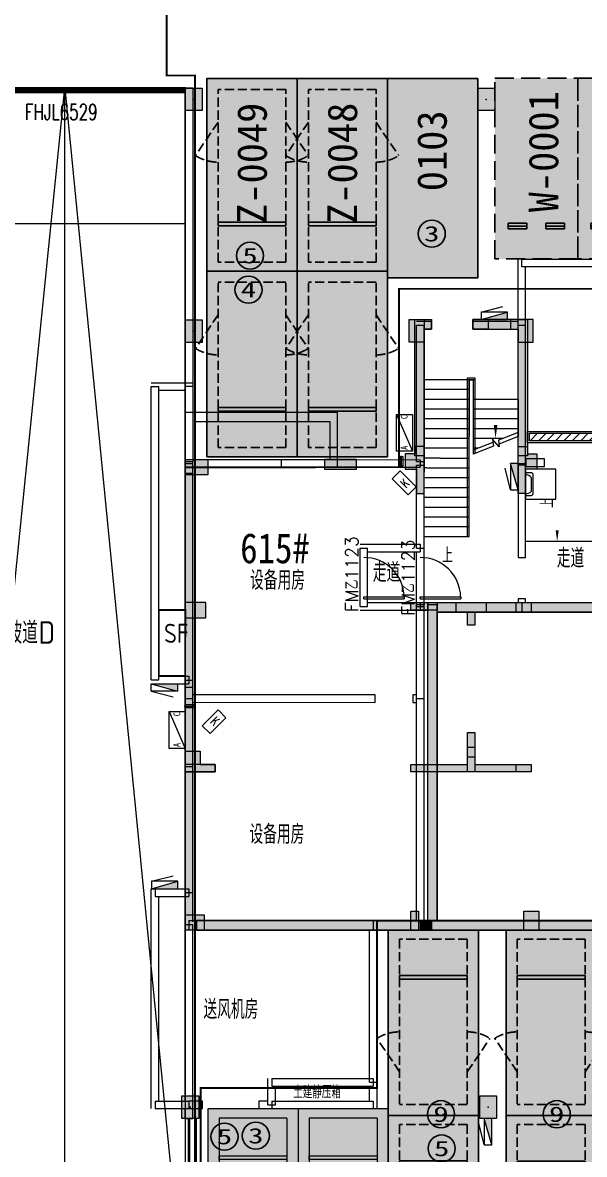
# Model space of a CAD drawing. Extents: x -264757 to 86229, y 4049843 to 4347093.
# Drawn here: x -22761 to -7828, y 4238703 to 4268776 of the extents above; entities that cross this region are included whole.
import ezdxf
from ezdxf.enums import TextEntityAlignment as Align

# ---------------------------------------------------------------- set-up
doc = ezdxf.new("R2010")
doc.units = 0
doc.header["$LTSCALE"] = 1000
doc.header["$MEASUREMENT"] = 0
for name, pattern in [('AX-01DK-PB01$0$AX-001DK-01-PB01-02$0$车位$0$DASH', [0.35, 0.25, -0.1]), ('AX-01DK-PB01$1$A-001-车位参照B1$0$A-001-车位参照B1$0$A-001-车位参照B1$0$A-H4-001-基本图形$0$A-001-车位B1$0$DASH', [0.35, 0.25, -0.1]), ('DASH', [0.35, 0.25, -0.1])]:
    doc.linetypes.add(name, pattern=pattern)
for name, color, linetype in [('不利因素1-紧邻消火栓', 7, 'Continuous'), ('不利因素3-紧邻房间出入口', 7, 'Continuous'), ('不利因素4-紧邻行车坡道', 7, 'Continuous'), ('不利因素5-单面靠墙', 7, 'Continuous'), ('不可售车位', 255, 'Continuous'), ('子母车位', 7, 'Continuous'), ('微型车位', 7, 'Continuous'), ('普通车位', 7, 'Continuous')]:
    doc.layers.add(name, color=color, linetype=linetype)
doc.layers.add('无关图层', color=8, linetype='Continuous', lineweight=0)
doc.layers.add('车位归属楼栋范围线', color=7, linetype='Continuous', true_color=0x19e6c7)
doc.styles.add('AX-01DK-PB01$0$_TCH_DIM', font='SIMPLEX', dxfattribs={"bigfont": 'GBCBIG'})
doc.styles.add('AX-01DK-PB01$0$_TCH_WINDOW', font='simplex_.ttf', dxfattribs={"width": 0.7, "height": 3.5})
doc.styles.add('AX-01DK-PB01$0$AX-001DK-01-PB01-02$0$_TCH_WINDOW', font='SIMPLEX', dxfattribs={"bigfont": 'GBCBIG'})
doc.styles.add('AX-01DK-PB01$0$AX-001DK-01-PP01$0$AX-001DK-01-PP01$0$_TCH_DIM', font='SIMPLEX', dxfattribs={"bigfont": 'GBCBIG'})
doc.styles.add('AX-01DK-PB01$0$AX-03-PP01-WALL$0$-黑体', font='simhei.ttf', dxfattribs={"width": 0.8})
doc.styles.add('AX-01DK-PB01$0$AX-03-PP01-WALL$0$DIM_FONT', font='simhei.ttf', dxfattribs={"width": 0.8})
doc.styles.add('AX-01DK-PB01$1$AX-001DK-01-PB01-02$0$Standard', font='gbenor.shx', dxfattribs={"bigfont": 'gbcbig.shx'})
doc.styles.add('AX-01DK-PB01$1$AX-001DK-01-PB01-02$0$黑体', font='simhei.ttf')
doc.styles.add('AX-01DK-PB01-FJ$0$AX-001DK-01-PB01-02$0$Standard', font='gbenor.shx', dxfattribs={"bigfont": 'gbcbig.shx'})
doc.styles.add('AX-ACK-BIANH1$0$黑体', font='simhei.ttf')
doc.styles.add('SX-ACK-PB01-WNC-ALL$0$黑体', font='simhei.ttf')
doc.styles.add('黑体', font='simhei.ttf')
pattern_1 = [(50, (0.18, -50), (358.630091, -31.376067), [37.5, -412.5]), (355, (0.18, -50), (-69.375667, 376.096067), [30, -330]), (100.4514, (30.07, -52.6), (289.25469, 344.71977), [31.870095, -350.571056]), (46.1842, (0.2, 50), (533.620524, -82.759507), [56.25, -618.75]), (96.6356, (44.65, 43.1), (467.33135, 487.058935), [47.805144, -525.8565]), (351.1842, (0.2, 50), (467.33097, 487.0593), [45, -495]), (21, (50.18, 25), (298.453526, -201.309445), [37.5, -412.5]), (326, (50.18, 25), (121.657666, 362.575023), [30, -330]), (71.4514, (75.05, 8.23), (420.111314, 161.265248), [31.870095, -350.571056]), (37.5, (0.18, -49.99), (6.0799277, 166.446927), [0, -326, 0, -335, 0, -331.25]), (7.5, (0.18, -50), (131.534769, 197.205856), [0, -191, 0, -318.5, 0, -126.25]), (327.5, (-111.32, -49.99), (266.911218, -11.277436), [0, -125, 0, -390, 0, -517.5]), (317.5, (-161.32, -50), (291.593085, 50.052491), [0, -162.5, 0, -259, 0, -367.5]), (45, (0.18, -50), (-176.776695, 176.776695), [])]

# ---------------------------------------------------------------- blocks, each defined once
blk = doc.blocks.new('A$C741380cb')
at = {"layer": '子母车位', "true_color": 0x0617f9}
h = blk.add_hatch(color=5, dxfattribs=at)
h.dxf.hatch_style = 1
h.paths.add_polyline_path([(2400, 0), (2400, -10400), (0, -10400), (0, 0)])
blk = doc.blocks.new('子母车位1')
at = {"layer": '子母车位', "color": 8, "linetype": 'AX-01DK-PB01$1$A-001-车位参照B1$0$A-001-车位参照B1$0$A-001-车位参照B1$0$A-H4-001-基本图形$0$A-001-车位B1$0$DASH'}
for p, q in [((330318, -478521), (332118, -478521)), ((330318, -478521), (330318, -483071, 0)), ((332118, -478521), (332118, -483071, 0)), ((330318, -483071, 0), (332118, -483071, 0)), ((330318, -483621, 0), (332118, -483621, 0)), ((330318, -483621, 0), (330318, -488371)), ((332118, -483621, 0), (332118, -488371)), ((330318, -488371), (332118, -488371))]:
    blk.add_line(p, q, dxfattribs=at)
at = {"layer": '子母车位', "color": 83}
for p, q in [((330018, -483371, 0), (330018, -488671)), ((330018, -483371, 0), (332418, -483371, 0)), ((332418, -483371, 0), (332418, -488671)), ((330018, -488671), (332418, -488671))]:
    blk.add_line(p, q, dxfattribs=at)
blk.add_lwpolyline([(332418, -478271), (330018, -478271), (330018, -483371), (332418, -483371)], close=True, dxfattribs=at)
at = {"layer": '子母车位'}
blk.add_lwpolyline([(332118, -479521), (330318, -479521), (330318, -479621), (332118, -479621)], close=True, dxfattribs=at)
at = {"layer": '子母车位', "linetype": 'AX-01DK-PB01$1$A-001-车位参照B1$0$A-001-车位参照B1$0$A-001-车位参照B1$0$A-H4-001-基本图形$0$A-001-车位B1$0$DASH'}
for points in [[(330318, -482171), (329718, -481249)], [(332118, -482171), (332718, -481249)]]:
    blk.add_lwpolyline(points, dxfattribs=at)
at = {"layer": '子母车位', "elevation": 0}
blk.add_lwpolyline([(332118, -484621), (330318, -484621), (330318, -484721), (332118, -484721)], close=True, dxfattribs=at)
at = {"layer": '子母车位', "linetype": 'AX-01DK-PB01$1$A-001-车位参照B1$0$A-001-车位参照B1$0$A-001-车位参照B1$0$A-H4-001-基本图形$0$A-001-车位B1$0$DASH', "elevation": 0}
for points in [[(330318, -487471), (329718, -486549)], [(332118, -487471), (332718, -486549)]]:
    blk.add_lwpolyline(points, dxfattribs=at)
at = {"layer": '子母车位', "linetype": 'AX-01DK-PB01$1$A-001-车位参照B1$0$A-001-车位参照B1$0$A-001-车位参照B1$0$A-H4-001-基本图形$0$A-001-车位B1$0$DASH'}
for centre, start, end in [((330318, -482171, 0), 89.9997, 123.0554), ((332118, -482171, 0), 56.9439, 89.9997), ((330318, -487471), 89.9997, 123.0554), ((332118, -487471), 56.9439, 89.9997)]:
    blk.add_arc(centre, 1100, start, end, dxfattribs=at)
at = {"layer": '子母车位', "rotation": 179.9996583709065}
blk.add_blockref('A$C741380cb', (332418, -488671), dxfattribs=at)
blk = doc.blocks.new('子母车位2')
at = {"layer": '子母车位', "xscale": 1.000000693082614, "yscale": 0.9664691433954647, "rotation": 180.0003416290934}
blk.add_blockref('子母车位1', (332421, -475033, 0), dxfattribs=at)
blk = doc.blocks.new('A$C95fe41d2')
at = {"layer": '微型车位', "true_color": 0xffdf7f}
h = blk.add_hatch(color=41, dxfattribs=at)
h.dxf.hatch_style = 1
h.paths.add_polyline_path([(0, 0), (0, -4800), (-2200, -4800), (-2200, 0)])
blk = doc.blocks.new('微型车位')
at = {"layer": '微型车位', "color": 4, "linetype": 'AX-01DK-PB01$0$AX-001DK-01-PB01-02$0$车位$0$DASH', "ltscale": 2000}
for p, q in [((1699463, 176182), (1699463, 176682)), ((1699463, 175682), (1699463, 175182))]:
    blk.add_line(p, q, dxfattribs=at)
at = {"layer": '微型车位', "color": 4, "linetype": 'AX-01DK-PB01$0$AX-001DK-01-PB01-02$0$车位$0$DASH', "ltscale": 2}
blk.add_lwpolyline([(1703388, 174832), (1703388, 177032), (1698588, 177032), (1698588, 174832)], close=True, dxfattribs=at)
at = {"layer": '微型车位', "color": 4, "linetype": 'AX-01DK-PB01$0$AX-001DK-01-PB01-02$0$车位$0$DASH', "ltscale": 2000}
for points in [[(1699538, 176682), (1699538, 176182), (1699388, 176182), (1699388, 176682)], [(1699538, 175182), (1699538, 175682), (1699388, 175682), (1699388, 175182)]]:
    blk.add_lwpolyline(points, close=True, dxfattribs=at)
at = {"layer": '微型车位', "xscale": -1, "rotation": 269.9998841340259}
blk.add_blockref('A$C95fe41d2', (1703388, 177032), dxfattribs=at)
blk = doc.blocks.new('A$C7e5eb487')
at = {"layer": '普通车位', "true_color": 0xf18f8e}
h = blk.add_hatch(color=11, dxfattribs=at)
h.dxf.hatch_style = 1
h.paths.add_polyline_path([(2400, 0), (2400, -5300), (0, -5300), (0, 0)])
blk = doc.blocks.new('普通车位')
at = {"layer": '无关图层'}
for p, q in [((-2.253, 3.186), (0.077, 3.764)), ((1.352, -1.38), (0.077, 3.764)), ((-1.889, 2.967), (-0.142, 3.4)), ((1.001, -1.21), (-0.142, 3.4)), ((-0.977, -1.958), (-2.253, 3.186)), ((-0.746, -1.643), (-1.889, 2.967)), ((-0.977, -1.958), (1.352, -1.38)), ((-0.746, -1.643), (1.001, -1.21))]:
    blk.add_line(p, q, dxfattribs=at)
for points in [[(0.074, 2.527), (0.879, 1.777)], [(-1.673, 2.094), (-2.033, 1.054)]]:
    blk.add_lwpolyline(points, dxfattribs=at)
blk.add_lwpolyline([(0.76, -0.239), (-0.987, -0.673), (-1.011, -0.575), (0.736, -0.142)], close=True, dxfattribs=at)
for centre, start, end in [((0.074, 2.527), 283.9287, 316.9845), ((-1.673, 2.094), 250.873, 283.9287)]:
    blk.add_arc(centre, 1.1, start, end, dxfattribs=at)
at = {"layer": '普通车位', "xscale": -0.0009999999999999812, "yscale": 0.0009999999999999812, "zscale": 0.0009999999999999812, "rotation": 13.92873520577783}
blk.add_blockref('A$C7e5eb487', (0.077, 3.764), dxfattribs=at)
blk = doc.blocks.new('SX-ACK-PB01-WNC-ALL$0$20200722.21182536')
at = {"layer": '不利因素3-紧邻房间出入口', "true_color": 0xe4d218}
h = blk.add_hatch(color=52, dxfattribs=at)
h.dxf.hatch_style = 1
edge = h.paths.add_edge_path()
edge.add_arc((360, 360), 360, 0, 360)
at = {"layer": '不利因素3-紧邻房间出入口'}
blk.add_circle((360, 360), 360, dxfattribs=at)
at = {"layer": '不利因素3-紧邻房间出入口', "style": 'SX-ACK-PB01-WNC-ALL$0$黑体', "width": 1.390625}
blk.add_text('3', height=407, dxfattribs=at).set_placement((156, 156), (564, 156), align=Align.FIT)
blk = doc.blocks.new('20200722.21182971')
at = {"layer": '不利因素4-紧邻行车坡道', "true_color": 0x9591ce}
h = blk.add_hatch(color=193, dxfattribs=at)
h.dxf.hatch_style = 1
edge = h.paths.add_edge_path()
edge.add_arc((360, 360), 360, 0, 360)
at = {"layer": '不利因素4-紧邻行车坡道'}
blk.add_circle((360, 360), 360, dxfattribs=at)
at = {"layer": '不利因素4-紧邻行车坡道', "style": '黑体', "width": 1.390625}
blk.add_text('4', height=407, dxfattribs=at).set_placement((156, 156), (564, 156), align=Align.FIT)
blk = doc.blocks.new('SX-ACK-PB01-WNC-ALL$0$20200722.21183209')
at = {"layer": '不利因素5-单面靠墙', "true_color": 0x6d711d}
h = blk.add_hatch(color=66, dxfattribs=at)
h.dxf.hatch_style = 1
edge = h.paths.add_edge_path()
edge.add_arc((360, 360), 360, 0, 360)
at = {"layer": '不利因素5-单面靠墙'}
blk.add_circle((360, 360), 360, dxfattribs=at)
at = {"layer": '不利因素5-单面靠墙', "style": 'SX-ACK-PB01-WNC-ALL$0$黑体', "width": 1.390625}
blk.add_text('5', height=407, dxfattribs=at).set_placement((156, 156), (564, 156), align=Align.FIT)
blk = doc.blocks.new('销控车位')
at = {"layer": '不可售车位', "true_color": 0x757b8a}
h = blk.add_hatch(color=8, dxfattribs=at)
h.dxf.hatch_style = 1
h.paths.add_polyline_path([(2400, 0), (2400, -5300), (0, -5300), (0, 0)])
at = {"layer": '不可售车位', "color": 8, "true_color": 0x757b8a}
blk.add_lwpolyline([(2400, 0), (2400, -5300), (0, -5300), (0, 0)], close=True, dxfattribs=at)
blk = doc.blocks.new('20200722.21175556')
at = {"layer": '不利因素1-紧邻消火栓', "true_color": 0x3c6a45}
h = blk.add_hatch(color=97, dxfattribs=at)
h.dxf.hatch_style = 1
edge = h.paths.add_edge_path()
edge.add_arc((360, 360), 360, 0, 360)
at = {"layer": '不利因素1-紧邻消火栓'}
blk.add_circle((360, 360), 360, dxfattribs=at)
at = {"layer": '不利因素1-紧邻消火栓', "style": '黑体', "width": 1.390625}
blk.add_text('9', height=407, dxfattribs=at).set_placement((156, 156), (564, 156), align=Align.FIT)
blk = doc.blocks.new('AX-01DK-PB01$0$$DorLib2D$00000001')
at = {"layer": '无关图层'}
for p, q in [((0.45, 0.975), (0.5, 0.975)), ((0.45, 0), (0.45, 0.975)), ((0.5, 0), (0.5, 0.975)), ((0.5, 0), (0.45, 0))]:
    blk.add_line(p, q, dxfattribs=at)
at = {"layer": '无关图层', "lineweight": 13}
blk.add_arc((0.475, 0), 0.975, 91.4693, 180, dxfattribs=at)
blk = doc.blocks.new('AX-01DK-PB01$0$$DorLib2D$00000213')
at = {"layer": '无关图层', "const_width": 0.02}
blk.add_lwpolyline([(0.5, 0), (-0.5, 0)], dxfattribs=at)
blk = doc.blocks.new('SX-CK-PB001-WNC$1$20211103.13313578')
at = {"layer": '无关图层'}
h = blk.add_hatch(color=256, dxfattribs=at)
h.dxf.hatch_style = 1
h.paths.add_polyline_path([(0, 600), (450, 600), (450, 0), (0, 0)])
blk.add_lwpolyline([(0, 600), (450, 600), (450, 0), (0, 0)], close=True, dxfattribs=at)
blk.add_point((225, 300), dxfattribs=at)
blk = doc.blocks.new('PX-03CK-XHS$1$$TWTSYS$00000508')
at = {"layer": '无关图层'}
for p, q in [((-0.5, 0.5), (0.324, 1.224)), ((-0.5, 0.5), (-0.5, -0.5)), ((-0.5, -0.5), (0.5, 0.5)), ((0.5, 0.5), (-0.5, 0.5)), ((0.5, -0.5), (0.5, 0.5)), ((-0.5, -0.5), (0.5, -0.5))]:
    blk.add_line(p, q, dxfattribs=at)
blk.add_solid([(0.5, -0.5), (0.5, 0.5), (-0.5, -0.5)], dxfattribs=at)

msp = doc.modelspace()

# ---------------------------------------------------------------- hatches: boundary and pattern name
at = {"layer": '无关图层'}
for points in [[(-11889.1, 4260883.2), (-11889.1, 4260634.1), (-12089.1, 4260634.1), (-12089.3, 4260284.1), (-12489.3, 4260284.1), (-12489.3, 4260884.1)], [(-10789.1, 4260634.1), (-10789.1, 4260884.1), (-10389.1, 4260884.1), (-10389.1, 4260634.1)], [(-9789.8, 4260883.2), (-9789.8, 4260634.1), (-9589.8, 4260634.1), (-9589.6, 4260284.1), (-9189.6, 4260284.1), (-9189.6, 4260884.1)], [(-12289.3, 4256914.1), (-12289.3, 4256264.1), (-12089.3, 4256264.1), (-12089.3, 4257514.1), (-12339.3, 4257514.1), (-12339.3, 4257314.1), (-12589.3, 4257314.1), (-12589.3, 4256914.1)], [(-9389.3, 4256914.1), (-9389.3, 4256264.1), (-9589.3, 4256264.1), (-9589.3, 4257514.1), (-9339.3, 4257514.1), (-9339.3, 4257314.1), (-9089.3, 4257314.1), (-9089.3, 4256914.1)], [(-17838.9, 4256764.1), (-18438.9, 4256764.1), (-18438.9, 4257164.1), (-17838.9, 4257164.1)], [(-14739.3, 4257164.1), (-14739.3, 4256914.1), (-13889.3, 4256914.1), (-13889.3, 4257164.1)], [(-18438.9, 4252964.1), (-17888.9, 4252964.1), (-17888.9, 4253364.1), (-18438.9, 4253364.1)], [(-12438.9, 4253364.1), (-11738.9, 4253364.1), (-11738.9, 4253164.1), (-12438.9, 4253164.1)], [(-11989.1, 4253364.1), (-11739.1, 4253114.1), (-9488.9, 4253114.1), (-9488.9, 4253364.1)], [(-11872.5, 4244832.6), (-11739.1, 4244915.9), (-11739.1, 4253314.1), (-11989.1, 4253314.1), (-11989.1, 4244915.9)], [(-10938.9, 4252764.1), (-10938.9, 4253114.1), (-11238.9, 4253114.1), (-11238.9, 4253364.1), (-10438.9, 4253364.1), (-10438.9, 4253114.1), (-10738.9, 4253114.1), (-10738.9, 4252764.1)], [(-9638.7, 4253364.1), (-9238.7, 4253364.1), (-9238.7, 4253114.1), (-9638.7, 4253114.1)], [(-9488.9, 4253114.1), (-7188.7, 4253114.1), (-7188.7, 4253364.1), (-9488.9, 4253364.1)], [(-10938.9, 4249514.1), (-10938.9, 4249914.1), (-10738.9, 4249914.1), (-10738.9, 4249514.1)], [(-17638.9, 4248864.1), (-18438.9, 4248864.1), (-18438.9, 4249414.1), (-18038.9, 4249414.1), (-18038.9, 4249064.1), (-17638.9, 4249064.1)], [(-11738.9, 4248864.1), (-12438.9, 4248864.1), (-12438.9, 4249064.1), (-11738.9, 4249064.1)], [(-10938.9, 4249264.1), (-10738.9, 4249264.1), (-10738.9, 4248864.1), (-10938.9, 4248864.1)], [(-9638.9, 4249064.1), (-9238.9, 4249064.1), (-9238.9, 4248864.1), (-9638.9, 4248864.1)], [(-12438.6, 4245164.1), (-12238.6, 4245164.1), (-12238.6, 4244664.1), (-12438.6, 4244664.1)], [(-9438.9, 4245164.1), (-9038.9, 4245164.1), (-9038.9, 4244664.1), (-9438.9, 4244664.1)], [(-17938.9, 4244664.1), (-18438.9, 4244664.1), (-18438.9, 4245064.1), (-17938.9, 4245064.1)], [(-18339.5, 4244666.6), (-13439.7, 4244666.1), (-13439.7, 4244916.1), (-18339.5, 4244916.6)], [(-13439.7, 4244666.1), (-12189.1, 4244665.9), (-12189.1, 4244915.9), (-13439.7, 4244916.1)], [(-12189.1, 4244665.9), (-11889.1, 4244665.9), (-11889.1, 4244915.9), (-12189.1, 4244915.9)], [(-11889.1, 4244665.9), (7360.9, 4244663.8), (7360.9, 4244913.8), (-11889.1, 4244915.9)]]:
    msp.add_hatch(color=256, dxfattribs=at).paths.add_polyline_path(points)
h = msp.add_hatch(color=256, dxfattribs=at)
h.dxf.hatch_style = 1
h.paths.add_polyline_path([(-12339.3, 4260884.1), (-12089.3, 4260884.1), (-12089.3, 4257264.1), (-12339.3, 4257264.1)])
h = msp.add_hatch(color=256, dxfattribs=at)
h.dxf.hatch_style = 1
h.paths.add_polyline_path([(-9589.1, 4260884.1), (-10789.1, 4260884.1), (-10789.1, 4260634.1), (-9589.1, 4260634.1)])
h = msp.add_hatch(color=256, dxfattribs=at)
h.dxf.hatch_style = 1
h.paths.add_polyline_path([(-9589.3, 4260884.1), (-9339.3, 4260884.1), (-9339.3, 4257264.1), (-9589.3, 4257264.1)])
h = msp.add_hatch(dxfattribs=at)
h.set_pattern_fill('ANSI31', color=256, scale=100, angle=180)
h.set_pattern_definition([(225, (-53862.2, 8329621.99), (112.2532015, -112.2532015), [])])
h.paths.add_polyline_path([(1110.9, 4257664.1), (-9289.1, 4257664.1), (-9289.1, 4257864), (1110.9, 4257864)])
h = msp.add_hatch(color=256, dxfattribs=at)
h.dxf.hatch_style = 1
h.paths.add_polyline_path([(-17839.1, 4257164.1), (-17839.1, 4256764.1), (-18189.1, 4256764.1), (-18188.9, 4256764.1), (-18438.9, 4256764.1), (-18438.9, 4257164.1)])
h = msp.add_hatch(dxfattribs=at)
h.set_pattern_fill('ARMORED', color=256, scale=100)
h.set_pattern_definition(pattern_1)
h.paths.add_polyline_path([(-18188.9, 4244664.1), (-18438.9, 4244664.1), (-18438.9, 4257164.1), (-18188.9, 4257164.1)])
h = msp.add_hatch(dxfattribs=at)
h.set_pattern_fill('ARMORED', color=256, scale=50)
h.set_pattern_definition([(50, (-1117697.94, 4112857.15), (358.63009, -31.37607), [37.5, -412.5]), (355, (-1117697.94, 4112857.15), (-69.37567, 376.09607), [30, -330]), (100.4514, (-1117668.05, 4112854.53), (289.25469, 344.71977), [31.8701, -350.57106]), (46.1842, (-1117697.94, 4112957.15), (533.62052, -82.7595), [56.25, -618.75]), (96.6356, (-1117653.47, 4112950.25), (467.33135, 487.05894), [47.80514, -525.8565]), (351.1842, (-1117697.94, 4112957.15), (467.33097, 487.0593), [45, -495]), (21, (-1117647.94, 4112932.15), (298.453526, -201.309445), [37.5, -412.5]), (326, (-1117647.94, 4112932.15), (121.65767, 362.57502), [30, -330]), (71.4514, (-1117623.06, 4112915.37), (420.11131, 161.26525), [31.8701, -350.57106]), (37.5, (-1117697.94, 4112857.15), (6.079928, 166.446927), [0, -326, 0, -335, 0, -331.25]), (7.5, (-1117697.94, 4112857.15), (131.53477, 197.205856), [0, -191, 0, -318.5, 0, -126.25]), (327.5, (-1117809.44, 4112857.15), (266.911218, -11.277436), [0, -125, 0, -390, 0, -517.5]), (317.5, (-1117859.44, 4112857.15), (291.593085, 50.05249), [0, -162.5, 0, -259, 0, -367.5]), (45, (-1117697.94, 4112857.15), (-176.776695, 176.776695), [])])
h.paths.add_polyline_path([(-18136.6, 4244664.1), (7461.1, 4244664.1), (7461.1, 4253114.1), (7461.1, 4256914.1), (17911.6, 4256914.1), (17911.6, 4257164.1), (7211.1, 4257164.1), (7211.1, 4253364.1), (7211.1, 4253374.8), (7211.1, 4244914.1), (-18136.6, 4244914.1)])
h = msp.add_hatch(color=256, dxfattribs=at)
h.dxf.hatch_style = 1
h.paths.add_polyline_path([(-14739.3, 4257164.1), (-14739.3, 4256914.1), (-13889.3, 4256914.1), (-13889.3, 4257164.1)])
h = msp.add_hatch(dxfattribs=at)
h.set_pattern_fill('ARMORED', color=256, scale=100)
h.set_pattern_definition(pattern_1)
h.paths.add_polyline_path([(-4739.1, 4256914.1), (-4739.1, 4257164.1), (-7288.9, 4257164.1), (-7288.9, 4253364.1), (-11988.9, 4253364.1), (-11988.9, 4244914.1), (-11738.9, 4244914.1), (-11738.9, 4253114.1), (-7038.9, 4253114.1), (-7038.9, 4256914.1)])
h.paths.add_polyline_path([(-1639.5, 4257164.1), (-1639.5, 4256914.1), (7211.1, 4256914.1), (7211.1, 4257164.1)])
h.paths.add_polyline_path([(-2439.3, 4256914.1), (-2439.3, 4257164.1), (-4739.1, 4257164.1), (-4739.1, 4256914.1)])
h = msp.add_hatch(color=256, dxfattribs=at)
h.dxf.hatch_style = 1
h.paths.add_polyline_path([(-12438.9, 4249064.1), (-10938.9, 4249064.1), (-10938.9, 4249914.1), (-10738.9, 4249914.1), (-10738.9, 4249064.1), (-9238.9, 4249064.1), (-9238.9, 4248864.1), (-12438.9, 4248864.1)])
h = msp.add_hatch(color=256, dxfattribs=at)
h.dxf.hatch_style = 1
h.paths.add_polyline_path([(-17638.9, 4249064.1), (-18438.9, 4249064.1), (-18438.9, 4248864.1), (-17638.9, 4248864.1)])

# ---------------------------------------------------------------- linework, layer by layer
for p, q in [((-24939.2, 4234431.7), (-21643.1, 4267038)), ((-24939.2, 4267037.2), (-18439.1, 4267037.2)), ((-21643.1, 4234431.7), (-21643.1, 4267038, 0)), ((-21643.1, 4267038), (-18439.2, 4234431.7)), ((-18439.1, 4267037.2), (-18440.1, 4234430.8)), ((-18439.3, 4267038), (-18439.3, 4259208.1)), ((-18239.3, 4267038), (-18439.3, 4267038)), ((-18239.3, 4267038), (-18239.3, 4259108.1)), ((-24939.2, 4263438), (-18439.2, 4263438)), ((-9589.1, 4260734.1), (-9589.1, 4262483.8)), ((2060.9, 4262491.9), (-9489.2, 4262483.8)), ((-9489.1, 4262283.8), (-9489.2, 4262483.8)), ((1860.9, 4262291.8), (-9489.1, 4262283.8)), ((-9389.1, 4260734.1), (-9389.1, 4262283.9)), ((-11889.1, 4260834.1), (-12289.1, 4260834.1)), ((-11889.1, 4260634.1), (-11889.1, 4260834.1)), ((-9589.1, 4260834.1), (-10789.1, 4260834.1)), ((-10789.1, 4260834.1), (-10789.1, 4260634.1)), ((-12289.1, 4257114.1), (-12289.1, 4260734.1)), ((-12289.1, 4260734.1), (-12089.1, 4260734.1)), ((-12089.1, 4257114.1), (-12089.1, 4260734.1)), ((-12089.1, 4260634.1), (-11889.1, 4260634.1)), ((-10789.1, 4260634.1), (-9589.1, 4260634.1)), ((-9589.1, 4260734.1), (-9389.1, 4260734.1)), ((-9589.1, 4257064.1), (-9589.1, 4260734.1)), ((-9589.1, 4260734.1), (-9389.1, 4260734.1)), ((-9389.1, 4257064.1), (-9389.1, 4260734.1)), ((-12088.3, 4259285.1), (-12088.3, 4256834.8)), ((-10888.3, 4259285.1), (-12088.3, 4259285.1)), ((-10938.3, 4259335.1), (-10738.3, 4259335.1)), ((-10938.3, 4255125.1), (-10938.3, 4259335.1)), ((-10738.3, 4259285.1), (-10938.3, 4259285.1)), ((-10888.3, 4259285.1), (-10888.3, 4257777.1)), ((-10888.3, 4257777.1), (-10888.3, 4259285.1)), ((-10888.3, 4259285.1), (-10788.3, 4259285.1)), ((-10788.3, 4259285.1), (-10788.3, 4257307.4)), ((-10788.3, 4259285.1), (-10788.3, 4257307.4)), ((-10738.3, 4259335.1), (-10738.3, 4257326.9)), ((-19339.6, 4259208.4), (-18239.3, 4259208.1)), ((-19339.6, 4251308.5), (-19339.6, 4259108.4)), ((-19339.6, 4259108.4), (-19139.6, 4259108.4)), ((-19139.6, 4251308.5), (-19139.6, 4259108.4)), ((-19139.6, 4259008.3), (-18439.3, 4259008.1)), ((-18439.3, 4259108.1), (-18439.3, 4257108)), ((-18239.3, 4259108.1), (-18439.3, 4259108.1)), ((-18239.3, 4259108.1), (-18239.3, 4257108)), ((-10888.3, 4259025.1), (-12088.3, 4259025.1)), ((-10888.3, 4258765.1), (-12088.3, 4258765.1)), ((-10788.3, 4258765.1), (-10788.3, 4257414.7)), ((-9588.3, 4258765.1), (-10788.3, 4258765.1)), ((-9588.3, 4258765.1), (-9588.3, 4257775.4)), ((-12825.6, 4258366), (-12395.6, 4257386)), ((-10888.3, 4258505.1), (-12088.3, 4258505.1)), ((-9588.3, 4258505.1), (-10788.3, 4258505.1)), ((-10888.3, 4258245.1), (-12088.3, 4258245.1)), ((-9588.3, 4258245.1), (-10788.3, 4258245.1)), ((-10888.3, 4257985.1), (-12088.3, 4257985.1)), ((-10888.3, 4255125.1), (-10888.3, 4257777.1)), ((-9588.3, 4257985.1), (-10788.3, 4257985.1)), ((-9588.3, 4257882.7), (-10110.3, 4257679.2)), ((-9588.3, 4257775.4), (-10099, 4257576.3)), ((-10888.3, 4257725.1), (-12088.3, 4257725.1)), ((-10888.3, 4257465.1), (-12088.3, 4257465.1)), ((-10788.3, 4257725.1), (-10788.3, 4257307.4)), ((-9992.6, 4257725.1), (-10788.3, 4257725.1)), ((-10259.1, 4257621.1), (-10788.3, 4257414.7)), ((-10247.8, 4257518.2), (-10788.3, 4257307.4)), ((-10659.3, 4257465.1), (-10788.3, 4257465.1)), ((-10090.7, 4257501.8), (-10268.3, 4257703.9)), ((-10268.3, 4257703.9), (-10247.8, 4257518.2)), ((-10110.3, 4257679.2), (-10090.7, 4257501.8)), ((-18239.3, 4257164.1), (-15889.6, 4257163.3)), ((-15889.6, 4257163.4), (-15889.7, 4256963.4)), ((-15889.6, 4257163.4), (-12189.1, 4257162.2)), ((-12729.1, 4256989.2, 0), (-12729.1, 4257239.2, 0)), ((-12689.1, 4256959.2, 0), (-12689.1, 4257269.2, 0)), ((-12649.1, 4256989.2, 0), (-12649.1, 4257239.2, 0)), ((-12189.1, 4257162.2), (-12189.1, 4256962.2)), ((-11664.8, 4257205.1), (-12088.3, 4257205.1)), ((-11664.8, 4257205.1), (-10888.3, 4257205.1)), ((-8889.2, 4257183.9), (-9383.1, 4257181.9)), ((-9383.1, 4257181.9), (-9382.3, 4256981.9)), ((-8888.4, 4256983.9), (-8889.2, 4257183.9)), ((-18439.3, 4257064.1), (-18439.3, 4257114.1)), ((-18439.3, 4257114.1), (-18239.3, 4257114.1)), ((-18439.3, 4256808), (-18439.3, 4257064.1)), ((-18439.3, 4257064.1), (-18239.3, 4257064.1)), ((-18439.3, 4257064.1), (-18239.3, 4257064.1)), ((-18239.3, 4257064.1), (-18239.3, 4257114.1)), ((-18239.3, 4256808), (-18239.3, 4257064.1)), ((-18239.3, 4256964.1), (-15889.7, 4256963.3)), ((-15889.7, 4256963.4), (-12189.1, 4256962.2)), ((-12289.1, 4257114.1), (-12089.1, 4257114.1)), ((-12288.9, 4254814.1), (-12288.9, 4257014.1)), ((-12288.9, 4257014.1), (-12088.9, 4257014.1)), ((-12088.9, 4254814.1), (-12088.9, 4257014.1)), ((-12017.8, 4256945.1), (-12088.3, 4256945.1)), ((-12017.8, 4256945.1), (-10888.3, 4256945.1)), ((-9589.1, 4257064.1), (-9389.1, 4257064.1)), ((-9588.9, 4257014.1), (-9588.9, 4254564.1)), ((-9388.9, 4257014.1), (-9588.9, 4257014.1)), ((-8589.3, 4256914.1), (-9389.3, 4256914.1)), ((-9389.3, 4256914.1), (-9389.3, 4256114.3)), ((-9388.9, 4254564.1), (-9388.9, 4257014.1)), ((-9382.3, 4256981.9), (-8888.4, 4256983.9)), ((-8589.3, 4256114.3), (-8589.3, 4256914.1)), ((-18439.5, 4251308.2), (-18439.5, 4256808)), ((-18439.5, 4256808), (-18239.5, 4256808)), ((-18439.3, 4251308.2), (-18439.3, 4256808)), ((-18439.3, 4256808), (-18239.3, 4256808)), ((-18239.5, 4251308.2), (-18239.5, 4256808)), ((-18239.3, 4251308.2), (-18239.3, 4256808)), ((-12088.3, 4256685.1), (-10888.3, 4256685.1)), ((-12088.3, 4256425.1), (-10888.3, 4256425.1)), ((-12088.3, 4256165.1), (-10888.3, 4256165.1)), ((-9389.3, 4256114.3), (-8589.3, 4256114.3)), ((-12088.3, 4255905.1), (-10888.3, 4255905.1)), ((-12088.3, 4255645.1), (-10888.3, 4255645.1)), ((-12088.3, 4255385.1), (-10888.3, 4255385.1)), ((-12088.3, 4255125.1), (-10888.3, 4255125.1)), ((-13788.9, 4254914.8), (-12189.1, 4254914.1)), ((-13788.9, 4253264.7), (-13788.9, 4254814.7)), ((-13788.9, 4254814.7), (-13588.9, 4254814.7)), ((-13588.9, 4253264.7), (-13588.9, 4254814.7)), ((-12288.9, 4254814.1), (-12088.9, 4254814.1)), ((-12189.1, 4254914.1), (-12189.2, 4254714.1)), ((-12088.9, 4253314.1), (-12088.9, 4254814.1)), ((-7288.9, 4254990.4), (-9388.9, 4254989.4)), ((-13788.9, 4253464.1), (-13788.9, 4254564.1)), ((-13588.9, 4254714.7), (-12189.2, 4254714.1)), ((-13588.9, 4253464.1), (-13588.9, 4254564.1)), ((-12288.9, 4253314.1), (-12288.9, 4254714.1)), ((-9588.9, 4254564.1), (-9388.9, 4254564.1)), ((-13788.9, 4253264.7), (-13588.9, 4253264.7)), ((-13588.9, 4253364.7), (-12189.1, 4253364.1)), ((-12289.1, 4253364.1), (-12289.1, 4253314.1)), ((-12289.1, 4253314.1), (-12089.1, 4253314.1)), ((-12289.1, 4250813.1), (-12289.1, 4253264.1)), ((-12289.1, 4253264.1), (-12089.1, 4253264.1)), ((-12288.9, 4253264.1), (-12288.9, 4253314.1)), ((-12288.9, 4253314.1), (-12088.9, 4253314.1)), ((-12189.1, 4253364.1), (-12189.2, 4253164.1)), ((-12188.9, 4253364.1), (-11988.9, 4253364.1)), ((-12188.9, 4253364.1), (-12188.9, 4253164.1)), ((-12089.1, 4253264.1), (-12089.1, 4253314.1)), ((-12089.1, 4250813.1), (-12089.1, 4253264.1)), ((-12088.9, 4253364.1), (-12088.9, 4253314.1)), ((-11989.1, 4253364.1), (-9488.9, 4253364.1)), ((-11989.1, 4244915.9), (-11989.1, 4253314.1)), ((-11989.1, 4253314.1), (-11739.1, 4253314.1)), ((-11988.9, 4253364.1), (-11988.9, 4253164.1)), ((-11739.1, 4244915.9), (-11739.1, 4253314.1)), ((-9388.9, 4253464.1), (-9588.9, 4253464.1)), ((-9588.9, 4253464.1), (-9588.9, 4253364.1)), ((-9488.9, 4253364.1), (-7188.7, 4253364.1)), ((-9488.9, 4253364.1), (-9488.9, 4253114.1)), ((-9488.9, 4253364.1), (-9488.9, 4253114.1)), ((-9388.9, 4253364.1), (-9388.9, 4253464.1)), ((-13788.9, 4253164.8), (-12189.2, 4253164.1)), ((-12188.9, 4253164.1), (-11988.9, 4253164.1)), ((-11739.1, 4253114.1), (-9488.9, 4253114.1)), ((-9488.9, 4253114.1), (-7188.7, 4253114.1)), ((-19339.6, 4251308.5), (-19139.6, 4251308.5)), ((-19339.6, 4251208.5), (-18339.4, 4251208.2)), ((-19139.6, 4251408.4), (-18339.3, 4251408.2)), ((-18439.5, 4251308), (-18239.5, 4251308.4)), ((-18439.5, 4251308.2), (-18239.5, 4251308.2)), ((-18439.1, 4251115.5), (-18439.5, 4251308)), ((-18439.4, 4251115.8), (-18439.4, 4251208.2)), ((-18339.3, 4251408.2), (-18339.4, 4251208.2)), ((-18239.1, 4251115.9), (-18239.5, 4251308.4)), ((-18239.4, 4251115.7), (-18239.3, 4251308.2)), ((-18439.1, 4251115.5), (-18239.1, 4251115.9)), ((-18439.1, 4251115.7), (-18239.1, 4251115.8)), ((-18439.1, 4250815.7), (-18439.1, 4251115.7)), ((-18239.1, 4250815.8), (-18239.1, 4251115.8)), ((-13389.1, 4250913.6), (-18239.1, 4250915.7)), ((-13389.2, 4250713.6), (-13389.1, 4250913.6)), ((-12389.1, 4250913.1), (-12389.2, 4250713.1)), ((-12289.1, 4250913.1), (-12389.1, 4250913.1)), ((-18468.7, 4250615.7), (-18158.7, 4250615.7)), ((-18439.6, 4249014.1), (-18439.5, 4250815.7)), ((-18439.5, 4250815.7), (-18239.5, 4250815.7)), ((-18439.4, 4249014.1), (-18439.4, 4250815.7)), ((-18439.4, 4250815.7), (-18239.4, 4250815.7)), ((-18438.7, 4250655.7), (-18188.7, 4250655.7)), ((-18438.7, 4250575.7), (-18188.7, 4250575.7)), ((-18239.6, 4249014.1), (-18239.5, 4250815.7)), ((-18239.4, 4249014.1), (-18239.4, 4250815.7)), ((-18239.4, 4250715.7), (-13389.2, 4250713.6)), ((-12389.2, 4250713.1), (-12289.1, 4250713.1)), ((-12289.1, 4250813.1), (-12089.1, 4250813.1)), ((-12289.1, 4244915.9), (-12289.1, 4250813.1)), ((-12289.1, 4250813.1), (-12089.1, 4250813.1)), ((-12089.1, 4244915.9), (-12089.1, 4250813.1)), ((-18868.7, 4250469.1), (-18438.7, 4249489.1)), ((-18439.6, 4245657.6), (-18439.6, 4249014.1)), ((-18439.6, 4249014.1), (-18239.6, 4249014.1)), ((-18439.4, 4245657.6), (-18439.4, 4249014.1)), ((-18439.4, 4249014.1), (-18239.4, 4249014.1)), ((-18239.6, 4245657.6), (-18239.6, 4249014.1)), ((-18239.4, 4245657.6), (-18239.4, 4249014.1)), ((-19339.7, 4239918.3), (-19339.6, 4245757.6)), ((-19239.6, 4245757.6), (-18339.4, 4245757.6)), ((-19239.6, 4245757.6), (-19239.6, 4245557.6)), ((-18339.4, 4245757.6), (-18339.4, 4245557.6)), ((-19239.6, 4245557.6), (-18339.4, 4245557.6)), ((-19139.7, 4240118.3), (-19139.6, 4245557.6)), ((-18439.6, 4244916.6), (-18439.6, 4245657.6)), ((-18439.6, 4245657.6), (-18239.6, 4245657.6)), ((-18439.6, 4245657.6), (-18239.6, 4245657.6)), ((-18439.5, 4244880.1), (-18439.4, 4245657.6)), ((-18239.6, 4244916.6), (-18239.6, 4245657.6)), ((-18239.5, 4244880.1), (-18239.4, 4245657.6)), ((-18339.5, 4244916.6), (-13439.7, 4244916.1)), ((-18339.5, 4244916.6), (-18339.5, 4244666.6)), ((-13439.7, 4244916.1), (-12189.1, 4244915.9)), ((-13439.7, 4244916.1), (-13439.7, 4244666.1)), ((-12189.1, 4244915.9), (-11889.1, 4244915.9)), ((-12189.1, 4244915.9), (-12189.1, 4244665.9)), ((-12189.1, 4244915.9), (-12189.1, 4244665.9)), ((-11889.1, 4244915.9), (7360.9, 4244913.8)), ((-11889.1, 4244915.9), (-11889.1, 4244665.9)), ((-18439.7, 4240118.3), (-18439.6, 4244813.4)), ((-18439.6, 4244813.4), (-18239.6, 4244813.4)), ((-18339.5, 4244666.6), (-13439.7, 4244666.1)), ((-18239.7, 4239918.3), (-18239.6, 4244813.4)), ((-13539.7, 4240618.2), (-13539.7, 4244666.1)), ((-13439.7, 4244666.1), (-12189.1, 4244665.9)), ((-13339.7, 4240618.2), (-13339.7, 4244666.1)), ((-12189.1, 4244665.9), (-11889.1, 4244665.9)), ((-11889.1, 4244665.9), (7360.9, 4244663.8)), ((-16239.7, 4240018.3), (-16239.7, 4240718.2)), ((-16139.7, 4240718.2), (-13439.7, 4240718.2)), ((-16139.7, 4240718.2), (-16139.7, 4240518.2)), ((-13539.7, 4240618.2), (-13339.7, 4240618.2)), ((-13439.7, 4240718.2), (-13439.7, 4240518.2)), ((-13339.7, 4239918.3), (-13339.7, 4240618.2)), ((-16139.7, 4240518.2), (-13439.7, 4240518.2)), ((-16039.7, 4240018.3), (-16039.7, 4240518.2)), ((-13539.7, 4240118.3), (-13539.7, 4240518.2)), ((-19239.7, 4240118.3), (-18339.7, 4240118.3)), ((-19239.7, 4240118.3), (-19239.7, 4239918.3)), ((-18339.7, 4240118.3), (-18339.7, 4239918.3)), ((-17983.3, 4240118.3), (-18339.7, 4240118.3)), ((-18339.7, 4240118.3), (-18339.7, 4239918.3)), ((-17983.3, 4239918.3), (-17983.3, 4240118.3)), ((-16239.7, 4240118.3), (-16483.3, 4240118.3)), ((-16483.3, 4240118.3), (-16483.3, 4239918.3)), ((-16239.7, 4240018.3), (-16039.7, 4240018.3)), ((-16139.7, 4240118.3), (-13439.7, 4240118.3)), ((-16139.7, 4240118.3), (-16139.7, 4239918.3)), ((-13439.7, 4240118.3), (-13439.7, 4239918.3)), ((-19239.7, 4239918.3), (-18339.7, 4239918.3)), ((-18439.7, 4239657.4), (-18439.7, 4239918.3)), ((-18339.7, 4239918.3), (-17983.3, 4239918.3)), ((-18239.7, 4239657.4), (-18239.7, 4239918.3)), ((-16483.3, 4239918.3), (-16139.7, 4239918.3)), ((-16139.7, 4239918.3), (-13439.7, 4239918.3)), ((-18439.7, 4239657.4), (-18239.7, 4239657.4)), ((-18439.1, 4239658.2), (-18438.9, 4234431.7)), ((-18139, 4239658.2), (-18439.1, 4239658.2)), ((-18363.1, 4239657.4), (-18363.2, 4235768.2)), ((-18313, 4239657.4), (-18363.1, 4239657.4)), ((-18313.2, 4235768.2), (-18313, 4239657.4)), ((-18138.9, 4234431.7), (-18139, 4239658.2))]:
    msp.add_line(p, q, dxfattribs=at)
at = {"layer": '无关图层', "ltscale": 0.5}
for p, q in [((-12649.1, 4257239.2, 0), (-12729.1, 4257239.2, 0)), ((-12649.1, 4256989.2, 0), (-12729.1, 4256989.2, 0)), ((-9239.3, 4256814.1), (-9389.3, 4256814.1)), ((-9389.3, 4256814.1), (-9389.3, 4256764.1)), ((-9389.3, 4256764.1), (-9389.3, 4256764.1)), ((-9239.3, 4256691.7), (-9239.3, 4256314.3)), ((-9189.3, 4256264.3), (-9189.3, 4256764.1)), ((-9389.3, 4256264.3), (-9389.3, 4256264.3)), ((-9389.3, 4256264.3), (-9389.3, 4256211.7)), ((-9389.3, 4256214.3), (-9239.3, 4256214.3)), ((-18438.7, 4250575.7), (-18438.7, 4250655.7)), ((-18188.7, 4250575.7), (-18188.7, 4250655.7))]:
    msp.add_line(p, q, dxfattribs=at)
at = {"layer": '无关图层'}
for points in [[(-11889.1, 4260884.1), (-11889.1, 4260634.1), (-12089.1, 4260634.1), (-12089.3, 4260284.1), (-12489.3, 4260284.1), (-12489.3, 4260884.1)], [(-12089.3, 4257264.1), (-12339.3, 4257264.1), (-12339.3, 4260884.1), (-12089.3, 4260884.1)], [(-12339.3, 4260884.1), (-12089.3, 4260884.1), (-12089.3, 4257264.1), (-12339.3, 4257264.1)], [(-12089.1, 4257264.1), (-12339.1, 4257264.1), (-12339.1, 4260884.1), (-12089.1, 4260884.1)], [(-9589.1, 4260884.1), (-10789.1, 4260884.1), (-10789.1, 4260634.1), (-9589.1, 4260634.1)], [(-10789.1, 4260634.1), (-10789.1, 4260884.1), (-10389.1, 4260884.1), (-10389.1, 4260634.1)], [(-9789.8, 4260884.1), (-9789.8, 4260634.1), (-9589.8, 4260634.1), (-9589.6, 4260284.1), (-9189.6, 4260284.1), (-9189.6, 4260884.1)], [(-9339.3, 4257264.1), (-9589.3, 4257264.1), (-9589.3, 4260884.1), (-9339.3, 4260884.1)], [(-9589.3, 4260884.1), (-9339.3, 4260884.1), (-9339.3, 4257264.1), (-9589.3, 4257264.1)], [(-12395.6, 4257386), (-12825.6, 4257386), (-12825.6, 4258366), (-12395.6, 4258366)], [(-14589.5, 4257164.1), (-14589.5, 4258164.1), (-18189.1, 4258164.1), (-18189.1, 4257164.1)], [(1160.9, 4257614.1), (-9339.1, 4257614.1), (-9339.1, 4257914), (1160.9, 4257914)], [(1110.9, 4257664.1), (-9289.1, 4257664.1), (-9289.1, 4257864), (1110.9, 4257864)], [(-12289.3, 4256914.1), (-12289.3, 4256264.1), (-12089.3, 4256264.1), (-12089.3, 4257514.1), (-12339.3, 4257514.1), (-12339.3, 4257314.1), (-12589.3, 4257314.1), (-12589.3, 4256914.1)], [(-9389.3, 4256914.1), (-9389.3, 4256264.1), (-9589.3, 4256264.1), (-9589.3, 4257514.1), (-9339.3, 4257514.1), (-9339.3, 4257314.1), (-9089.3, 4257314.1), (-9089.3, 4256914.1)], [(-17839.1, 4257164.1), (-17839.1, 4256764.1), (-18189.1, 4256764.1), (-18188.9, 4256764.1), (-18438.9, 4256764.1), (-18438.9, 4257164.1)], [(-18188.9, 4244664.1), (-18438.9, 4244664.1), (-18438.9, 4257164.1), (-18188.9, 4257164.1)], [(-17838.9, 4256764.1), (-18438.9, 4256764.1), (-18438.9, 4257164.1), (-17838.9, 4257164.1)], [(-18136.6, 4244664.1), (7461.1, 4244664.1), (7461.1, 4253114.1), (7461.1, 4253114.1), (7461.1, 4256914.1), (17911.6, 4256914.1), (17911.6, 4257164.1), (7211.1, 4257164.1), (7211.1, 4253364.1), (7211.1, 4253374.8), (7211.1, 4244914.1), (-18136.6, 4244914.1)], [(-14739.3, 4257164.1), (-14739.3, 4256914.1), (-13889.3, 4256914.1), (-13889.3, 4257164.1)], [(-11988.9, 4244914.1), (-11988.9, 4253364.1), (-7288.9, 4253364.1), (-7288.9, 4257164.1), (7211.1, 4257164.1), (7211.1, 4256914.1), (-7038.9, 4256914.1), (-7038.9, 4253114.1), (-11738.9, 4253114.1), (-11738.9, 4249964.7), (-11738.9, 4244914.1)], [(-18438.9, 4252964.1), (-17888.9, 4252964.1), (-17888.9, 4253364.1), (-18438.9, 4253364.1)], [(-12438.9, 4253364.1), (-11738.9, 4253364.1), (-11738.9, 4253164.1), (-12438.9, 4253164.1)], [(-10938.9, 4252764.1), (-10938.9, 4253114.1), (-11238.9, 4253114.1), (-11238.9, 4253364.1), (-10438.9, 4253364.1), (-10438.9, 4253114.1), (-10738.9, 4253114.1), (-10738.9, 4252764.1)], [(-9638.7, 4253364.1), (-9238.7, 4253364.1), (-9238.7, 4253114.1), (-9638.7, 4253114.1)], [(-18438.7, 4249489.1), (-18868.7, 4249489.1), (-18868.7, 4250469.1), (-18438.7, 4250469.1)], [(-12438.9, 4249064.1), (-10938.9, 4249064.1), (-10938.9, 4249914.1), (-10738.9, 4249914.1), (-10738.9, 4249064.1), (-9238.9, 4249064.1), (-9238.9, 4248864.1), (-12438.9, 4248864.1)], [(-10938.9, 4249514.1), (-10938.9, 4249914.1), (-10738.9, 4249914.1), (-10738.9, 4249514.1)], [(-17638.9, 4248864.1), (-18438.9, 4248864.1), (-18438.9, 4249414.1), (-18038.9, 4249414.1), (-18038.9, 4249064.1), (-17638.9, 4249064.1)], [(-17638.9, 4249064.1), (-18438.9, 4249064.1), (-18438.9, 4248864.1), (-17638.9, 4248864.1)], [(-11738.9, 4248864.1), (-12438.9, 4248864.1), (-12438.9, 4249064.1), (-11738.9, 4249064.1)], [(-10938.9, 4249264.1), (-10738.9, 4249264.1), (-10738.9, 4248864.1), (-10938.9, 4248864.1)], [(-9638.9, 4249064.1), (-9238.9, 4249064.1), (-9238.9, 4248864.1), (-9638.9, 4248864.1)], [(-12438.6, 4245164.1), (-12238.6, 4245164.1), (-12238.6, 4244664.1), (-12438.6, 4244664.1)], [(-9438.9, 4245164.1), (-9038.9, 4245164.1), (-9038.9, 4244664.1), (-9438.9, 4244664.1)], [(-17938.9, 4244664.1), (-18438.9, 4244664.1), (-18438.9, 4245064.1), (-17938.9, 4245064.1)]]:
    msp.add_lwpolyline(points, close=True, dxfattribs=at)
for points in [[(-11488.3, 4254968.8, 0, 0, 0), (-11488.3, 4259751.1, 0, 0, 0), (-10188.3, 4259751.1, 0, 0, 0), (-10188.3, 4257725.1, 0, 96, 0), (-10188.3, 4258085.1, 0, 0, 0)], [(-8551.6, 4256986, 0, 0, 0), (-8551.6, 4254986, 0, 80, 0), (-8551.6, 4255286, 0, 0, 0)]]:
    msp.add_lwpolyline(points, format="xyseb", dxfattribs=at)
msp.add_lwpolyline([(-18439, 4256962.5), (-14389.5, 4256964.1), (-14389.5, 4258414.1), (-18439.1, 4258414.1), (-18439, 4256962.5)], dxfattribs=at)
at = {"layer": '无关图层', "ltscale": 0.5}
msp.add_lwpolyline([(-14739.3, 4257164.1), (-14739.3, 4256914.1), (-13889.3, 4256914.1), (-13889.3, 4257164.1)], close=True, dxfattribs=at)
at = {"layer": '无关图层', "ltscale": 10}
for points in [[(-12723.9, 4256862.3), (-12936, 4256650.2), (-12511.7, 4256225.9), (-12299.6, 4256438.1)], [(-17779, 4249882.3), (-17991.1, 4250094.4), (-17566.8, 4250518.7), (-17354.7, 4250306.5)]]:
    msp.add_lwpolyline(points, close=True, dxfattribs=at)
at = {"layer": '无关图层', "const_width": 50}
msp.add_lwpolyline([(-19139.8, 4251414.1), (-18438.6, 4251414.1), (-18438.4, 4253166.1), (-19139.6, 4253166.1)], close=True, dxfattribs=at)
at = {"layer": '无关图层', "ltscale": 0.5}
for centre, radius, start, end in [((-9414.1, 4256521.3), 244.1, 44.28483, 84.17756), ((-9239.3, 4256764.1), 50, 0, 90), ((-9379.5, 4256484.8), 220.7, 267.44571, 309.42419), ((-9239.3, 4256264.3), 50, 270, 0)]:
    msp.add_arc(centre, radius, start, end, dxfattribs=at)
at = {"layer": '车位归属楼栋范围线', "linetype": 'DASH', "ltscale": 5, "const_width": 50}
for points in [[(11156.7, 4256914.1), (5611.1, 4256914.1), (5611.1, 4261703), (-12756.9, 4261703), (-12758.5, 4256962.4), (-18439, 4256962.1), (-18439, 4267038), (-25253.3, 4267038), (-25253.3, 4260878), (-51289.7, 4260878), (-51289.7, 4257064.8), (-54175.3, 4257064.8), (-54175.3, 4272678.8), (-56088.9, 4272678.8), (-56090.2, 4296158), (-56090.2, 4312805.1)], [(14811.8, 4283730.4), (7462.8, 4283730.4), (7462.8, 4278357), (-173.2, 4278357), (-173.2, 4283752.5), (-3639.9, 4283752.5), (-7857.4, 4283752.5), (-7857.4, 4278357), (-15400.9, 4278357), (-15400.9, 4283696.7), (-18934.2, 4283696.7), (-18934.2, 4267370.4), (-18181.1, 4267370.4), (-18181.1, 4229191), (-15769.4, 4229191), (-15769.9, 4223558), (5358.1, 4223558), (5358.1, 4244664.1), (26760.9, 4244664.1)]]:
    msp.add_lwpolyline(points, dxfattribs=at)
at = {"layer": '车位归属楼栋范围线', "linetype": 'DASH', "ltscale": 5}
msp.add_lwpolyline([(12047.6, 4225008, 50, 50, 0), (5655.4, 4225008.1, 50, 50, 0), (5655.4, 4244914.1, 50, 50, 0), (-13339.7, 4244914.1, 50, 50, 0), (-13339.7, 4240463.8, 50, 50, 0), (-18028.6, 4240463.8, 50, 50, 0), (-18028.6, 4233340, 50, 50, 0), (-28653.9, 4233340, 50, 50, 0), (-28653.9, 4215609.5, 50, 50, 0), (-44540.8, 4215609.5, 50, 50, 0), (-44540.8, 4220701.8, 50, 50, 0), (-47318.2, 4220701.8, 50, 50, 0), (-47318.2, 4215647.7, 50, 50, 0), (-52900.5, 4215647.7, 50, 50, 0), (-52900.5, 4209564.5, 50, 50, 0), (-54208.1, 4209564.5, 50, 50, 0), (-54208.1, 4198183, 50, 50, 0)], format="xyseb", dxfattribs=at)

# ---------------------------------------------------------------- block references
at = {"layer": '不利因素3-紧邻房间出入口'}
msp.add_blockref('SX-ACK-PB01-WNC-ALL$0$20200722.21182536', (-12244.2, 4262807.4), dxfattribs=at)
at = {"layer": '不利因素4-紧邻行车坡道'}
msp.add_blockref('20200722.21182971', (-17116.9, 4261319.2), dxfattribs=at)
at = {"layer": '不利因素5-单面靠墙'}
msp.add_blockref('SX-ACK-PB01-WNC-ALL$0$20200722.21183209', (-17075.9, 4262224.5), dxfattribs=at)
at = {"layer": '不可售车位'}
msp.add_blockref('销控车位', (-13064.6, 4267291.8, 0), dxfattribs=at)
at = {"layer": '子母车位'}
for p in [(-17864.6, 4270041.8, 0), (-15464.6, 4270041.8, 0)]:
    msp.add_blockref('子母车位2', p, dxfattribs=at)
at = {"layer": '子母车位', "xscale": -1, "rotation": 180}
for p in [(-13039.6, 4231863.3, 0), (-9910.6, 4231863.1, 0)]:
    msp.add_blockref('子母车位2', p, dxfattribs=at)
at = {"layer": '微型车位', "linetype": 'AX-01DK-PB01$0$AX-001DK-01-PB01-02$0$车位$0$DASH', "ltscale": 2, "xscale": -1, "rotation": 269.9998841340259}
for p in [(-185040, 2563908.6), (-182840, 2563908.6)]:
    msp.add_blockref('微型车位', p, dxfattribs=at)
at = {"layer": '无关图层'}
for name, p, xscale, yscale, zscale, rotation in [('AX-01DK-PB01$0$$DorLib2D$00000213', (-21688.4, 4266964.1), 6500, -6500, 6500, 180), ('PX-03CK-XHS$1$$TWTSYS$00000508', (-9689.1, 4256708), 700, 200, 700, 90), ('AX-01DK-PB01$0$$DorLib2D$00000001', (-13688.9, 4254014.1), -1100, -1100, -1100, 89.99999486257371), ('AX-01DK-PB01$0$$DorLib2D$00000001', (-12188.9, 4254014.1), -1100, -1100, -1100, 89.9999948626837), ('PX-03CK-XHS$1$$TWTSYS$00000508', (-10387.6, 4239308.2), 700, 200, 700, 89.99999999999999)]:
    msp.add_blockref(name, p, dxfattribs=dict(at, xscale=xscale, yscale=yscale, zscale=zscale, rotation=rotation))
for name, p in [('SX-CK-PB001-WNC$1$20211103.13313578', (-18434.6, 4266438)), ('SX-CK-PB001-WNC$1$20211103.13313578', (-10659.6, 4266438)), ('SX-CK-PB001-WNC$1$20211103.13313578', (-18434.6, 4260278)), ('SX-CK-PB001-WNC$1$20211103.13313578', (-18529.6, 4239658.2)), ('20200722.21175556', (-11998.3, 4239410.2, 0)), ('SX-CK-PB001-WNC$1$20211103.13313578', (-10609.6, 4239658.2)), ('20200722.21175556', (-8921.8, 4239410.2, 0)), ('SX-ACK-PB01-WNC-ALL$0$20200722.21183209', (-17754.1, 4238814.6, 0)), ('SX-ACK-PB01-WNC-ALL$0$20200722.21182536', (-16921.9, 4238838.4, 0)), ('SX-ACK-PB01-WNC-ALL$0$20200722.21183209', (-11980.7, 4238498.8, 0))]:
    msp.add_blockref(name, p, dxfattribs=at)
at = {"layer": '无关图层', "xscale": 700, "zscale": 700}
for p, yscale in [((-10221.8, 4260984.1), 200), ((-18989.6, 4251108.5), -200), ((-18988.6, 4245862.6), 200)]:
    msp.add_blockref('PX-03CK-XHS$1$$TWTSYS$00000508', p, dxfattribs=dict(at, yscale=yscale))
at = {"layer": '普通车位', "extrusion": (0, 0, -1), "xscale": -1000.000000000019, "yscale": 1000.00000000002, "zscale": -1000.000000000019, "rotation": 193.9287352057778}
for p in [(16859.3, 4238248.1, 0), (14459.3, 4238248.1, 0)]:
    msp.add_blockref('普通车位', p, dxfattribs=at)

# ---------------------------------------------------------------- texts
at = {"layer": '无关图层'}
for s, height, rotation, style, p in [('W-0001', 788.61, 90, 'AX-ACK-BIANH1$0$黑体', (-8521.6, 4263736.9)), ('Z-0049', 788.61, 90, 'AX-ACK-BIANH1$0$黑体', (-16269.4, 4263429.9, 0)), ('Z-0048', 788.61, 90, 'AX-ACK-BIANH1$0$黑体', (-13869.4, 4263429.9, 0)), ('0103', 788.61, 90, 'AX-ACK-BIANH1$0$黑体', (-11485.5, 4264297, 0)), ('上', 337.6, 90, 'AX-01DK-PB01$0$AX-001DK-01-PP01$0$AX-001DK-01-PP01$0$_TCH_DIM', (-8645.5, 4255881.8)), ('FM乙1123', 337.59, 89.99999, 'AX-01DK-PB01$0$AX-001DK-01-PB01-02$0$_TCH_WINDOW', (-13841.4, 4253111.9)), ('FM乙1123', 337.59, 89.99999, 'AX-01DK-PB01$0$AX-001DK-01-PB01-02$0$_TCH_WINDOW', (-12341.4, 4253018.7))]:
    msp.add_text(s, height=height, rotation=rotation, dxfattribs=dict(at, style=style)).set_placement(p)
for s, height, style, width, p in [('FHJL6529', 421.44, 'AX-01DK-PB01$0$_TCH_WINDOW', 0.7, (-22700.8, 4266189.1)), ('615#', 800, 'AX-01DK-PB01$1$AX-001DK-01-PB01-02$0$黑体', 0.85, (-16977, 4254410.8))]:
    msp.add_text(s, height=height, dxfattribs=dict(at, style=style, width=width)).set_placement(p)
at = {"layer": '无关图层', "style": 'AX-01DK-PB01$0$AX-03-PP01-WALL$0$DIM_FONT', "width": 0.8}
for s, p in [('C', (-12527.3, 4258240.9)), ('A', (-12527.8, 4257424.4)), ('C', (-18570.4, 4250344)), ('A', (-18570.9, 4249527.5))]:
    msp.add_text(s, height=180, rotation=90, dxfattribs=at).set_placement(p)
at = {"layer": '无关图层', "ltscale": 10, "style": 'AX-01DK-PB01$0$AX-03-PP01-WALL$0$-黑体'}
for rotation, p in [(44.99977, (-12572.9, 4256385.7)), (315.00023, (-17797.8, 4250189.1))]:
    msp.add_text('K', height=250, rotation=rotation, dxfattribs=at).set_placement(p)
at = {"layer": '无关图层'}
for s, height, style, p in [('上', 405.1, 'AX-01DK-PB01$0$_TCH_DIM', (-11613.5, 4254422.8)), ('走道', 506.38, 'AX-01DK-PB01$1$AX-001DK-01-PB01-02$0$Standard', (-8560.8, 4254291)), ('走道', 506.38, 'AX-01DK-PB01$1$AX-001DK-01-PB01-02$0$Standard', (-13452, 4253912.5)), ('设备用房', 506.38, 'AX-01DK-PB01$1$AX-001DK-01-PB01-02$0$Standard', (-16713.6, 4253704)), ('车库坡道', 578.72, 'AX-01DK-PB01$1$AX-001DK-01-PB01-02$0$Standard', (-24022.2, 4252271.3)), ('D', 600, 'AX-01DK-PB01$1$AX-001DK-01-PB01-02$0$Standard', (-22337.1, 4252271.3)), ('SF', 506.38, 'AX-01DK-PB01-FJ$0$AX-001DK-01-PB01-02$0$Standard', (-19001.2, 4252295.9)), ('设备用房', 506.38, 'AX-01DK-PB01$1$AX-001DK-01-PB01-02$0$Standard', (-16730.1, 4246954)), ('送风机房', 506.38, 'AX-01DK-PB01$1$AX-001DK-01-PB01-02$0$Standard', (-17952.5, 4242303.3)), ('土建静压箱', 337.59, 'AX-01DK-PB01$1$AX-001DK-01-PB01-02$0$Standard', (-15567.1, 4240190.5))]:
    msp.add_text(s, height=height, dxfattribs=dict(at, style=style)).set_placement(p)

doc.saveas('drawing.dxf')
